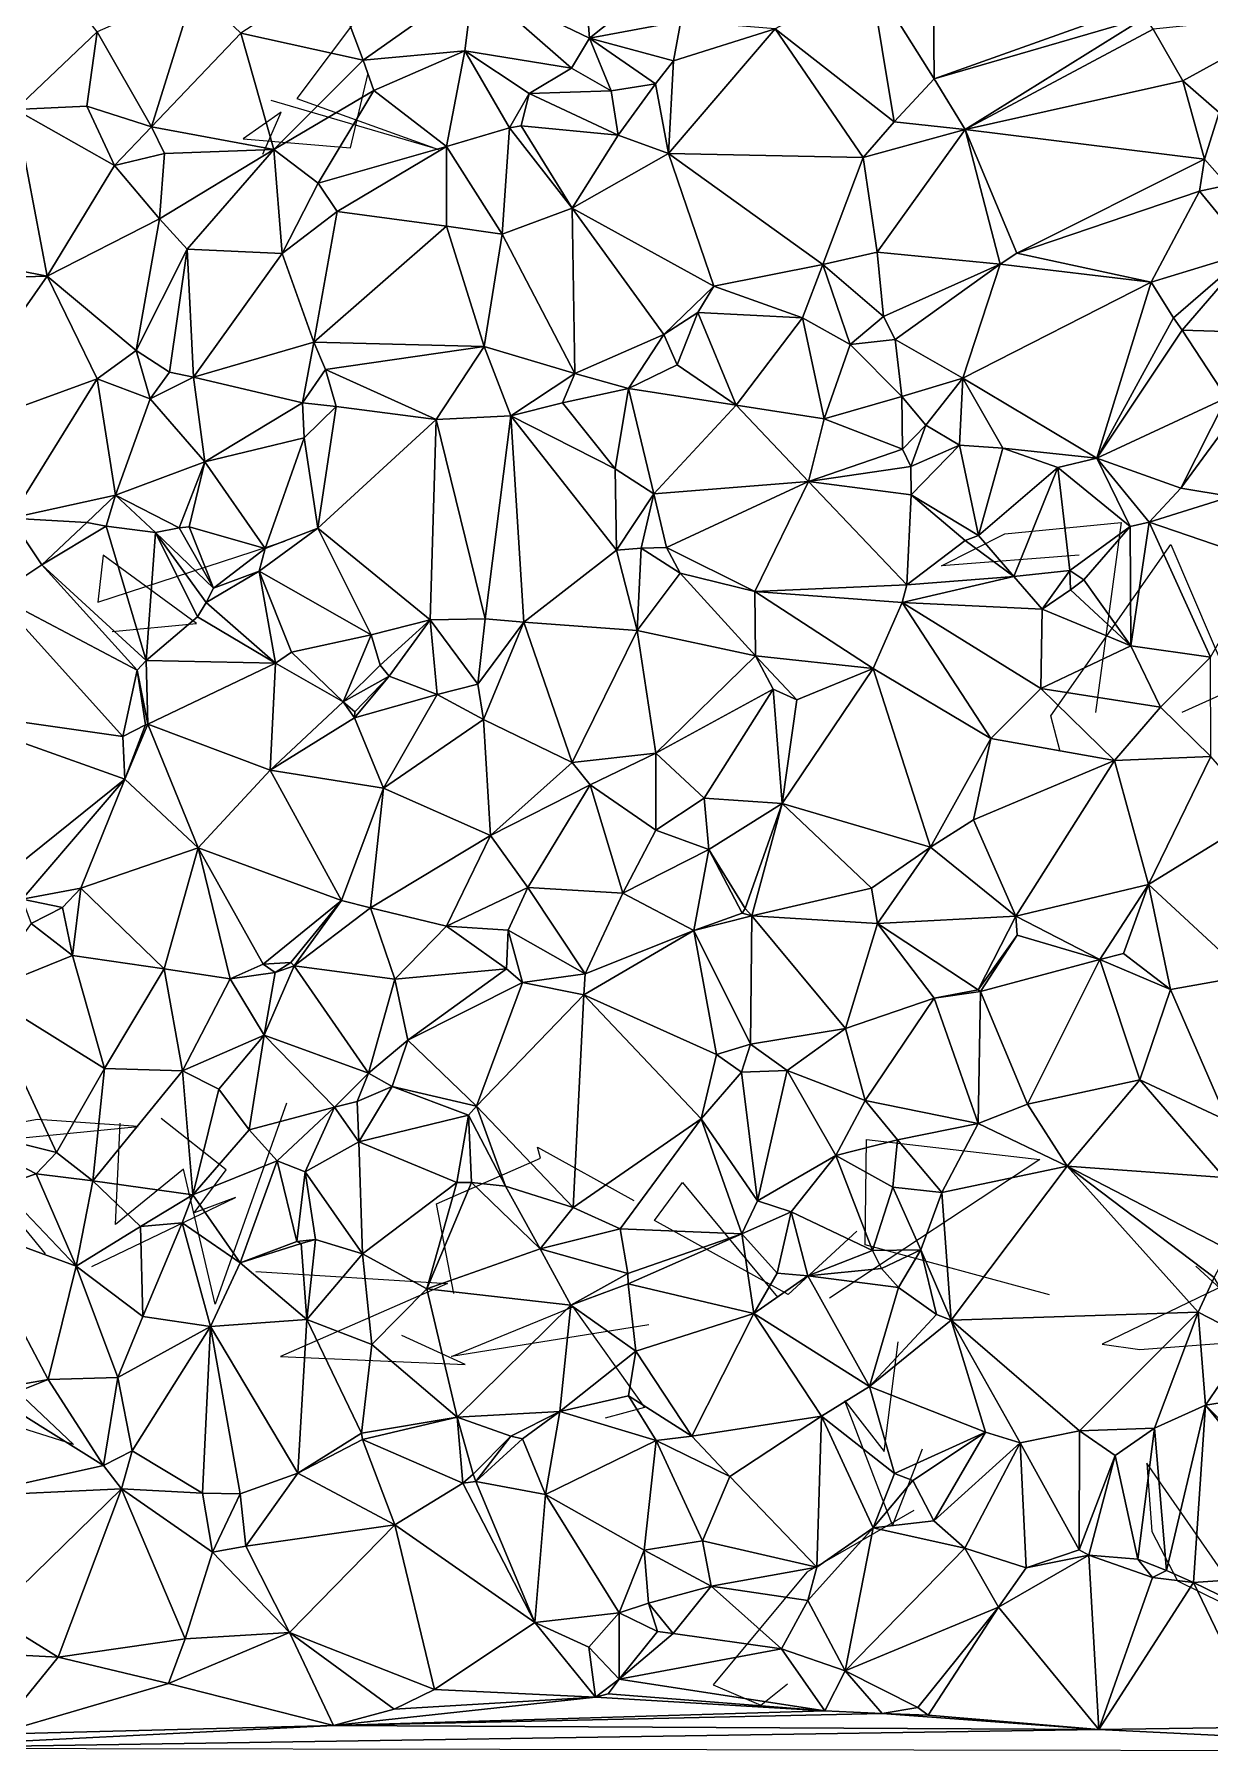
# Model space of a CAD drawing. Header units: metres. Extents: x -15.5 to 15.3, y -15.5 to 15.
# Drawn here: x -8.18 to 2.12, y -14.96 to 0.08 of the extents above; entities that cross this region are included whole.
import ezdxf

# ---------------------------------------------------------------- set-up
doc = ezdxf.new("R2010")
doc.units = ezdxf.units.M
doc.layers.add('CRACKS', color=1, linetype='Continuous')
doc.layers.add('STREET_MESH', color=7, linetype='Continuous')

msp = doc.modelspace()

# ---------------------------------------------------------------- linework, layer by layer
at = {"layer": 'CRACKS'}
for points in [[(-5.735, 0.685, 0.1), (-5.324, 0.258, 0.1), (-5.883, -0.484, 0.1), (-4.642, -0.931, 0.1), (-6.107, -0.504, 0.1)], [(-6.18, -0.972, 0.1), (-6.018, -0.605, 0.1), (-6.351, -0.838, 0.1), (-5.412, -0.916, 0.1), (-5.261, -0.276, 0.1)], [(0.974, -4.487, 0.1), (-0.233, -4.581, 0.1), (0.322, -4.301, 0.1), (1.342, -4.199, 0.1), (1.116, -5.864, 0.1)], [(-7.5, -5.156, 0.1), (-6.762, -5.085, 0.1), (-7.579, -4.486, 0.1), (-7.625, -4.898, 0.1), (-5.987, -4.364, 0.1)], [(0.808, -6.206, 0.1), (0.726, -5.894, 0.1), (1.778, -4.392, 0.1), (2.32, -5.665, 0.1), (1.873, -5.866, 0.1)], [(-5.974, -9.288, 0.1), (-6.598, -11.048, 0.1), (-6.874, -9.866, 0.1), (-7.47, -10.35, 0.1), (-7.429, -9.462, 0.1)], [(-8.498, -9.611, 0.1), (-7.273, -9.492, 0.1), (-8.155, -9.431, 0.1), (-8.939, -9.572, 0.1), (-8.088, -10.607, 0.1)], [(-7.679, -10.718, 0.1), (-6.42, -10.114, 0.1), (-6.782, -10.25, 0.1), (-6.5, -9.872, 0.1), (-7.072, -9.423, 0.1)], [(0.715, -10.968, 0.1), (-0.9, -10.528, 0.1), (-0.891, -9.607, 0.1), (0.63, -9.781, 0.1), (-1.215, -10.998, 0.1)], [(-4.505, -10.957, 0.1), (-4.657, -10.169, 0.1), (-3.748, -9.769, 0.1), (-3.774, -9.675, 0.1), (-2.928, -10.141, 0.1)], [(-0.974, -10.41, 0.1), (-1.576, -10.966, 0.1), (-2.748, -10.317, 0.1), (-2.503, -9.984, 0.1), (-1.67, -10.988, 0.1)], [(2.937, -10.55, 0.1), (1.177, -11.399, 0.1), (1.506, -11.446, 0.1), (2.692, -11.356, 0.1), (1.997, -10.715, 0.1)], [(-6.241, -10.764, 0.1), (-4.562, -10.868, 0.1), (-6.025, -11.507, 0.1), (-4.407, -11.578, 0.1), (-4.961, -11.323, 0.1)], [(-2.796, -11.229, 0.1), (-4.527, -11.508, 0.1), (-3.462, -11.072, 0.1), (-2.834, -11.955, 0.1), (-3.181, -12.048, 0.1)], [(-8.933, -11.247, 0.1), (-7.838, -12.279, 0.1), (-8.636, -12.027, 0.1), (-8.63, -11.86, 0.1), (-9.387, -11.591, 0.1)], [(-0.403, -12.321, 0.1), (-0.663, -12.987, 0.1), (-1.08, -11.897, 0.1), (-0.736, -12.339, 0.1), (-0.613, -11.378, 0.1)], [(2.498, -13.784, 0.1), (1.566, -12.443, 0.1), (1.611, -13.042, 0.1), (1.837, -13.474, 0.1), (2.423, -13.762, 0.1)], [(-0.474, -12.857, 0.1), (-1.414, -13.397, 0.1), (-2.234, -14.386, 0.1), (-1.815, -14.563, 0.1), (-1.583, -14.377, 0.1)]]:
    msp.add_polyline3d(points, dxfattribs=at)
at = {"layer": 'STREET_MESH'}
for points in [[(-4.335, 0.533), (-3.316, 0.043), (-3.414, 1.261)], [(-3.316, 0.043), (-2.563, 0.644), (-3.414, 1.261)], [(-0.309, 1.011), (-0.857, 0.582), (-0.296, -0.313)], [(-0.309, 1.011), (-0.296, -0.313), (1.551, 0.343)], [(-8.2, 0.829), (-8.347, -0.582), (-7.631, 0.099)], [(-2.516, 0.191), (-2.563, 0.644), (-3.316, 0.043)], [(-7.156, -0.733), (-6.778, 0.477), (-7.631, 0.099)], [(-6.778, 0.477), (-7.156, -0.733), (-6.373, 0.087)], [(-5.583, 0.6), (-6.373, 0.087), (-5.302, -0.15)], [(-4.335, 0.533), (-5.583, 0.6), (-5.302, -0.15)], [(-4.409, -0.067), (-4.335, 0.533), (-5.302, -0.15)], [(-4.335, 0.533), (-4.409, -0.067), (-3.476, -0.219)], [(-3.316, 0.043), (-4.335, 0.533), (-3.476, -0.219)], [(-0.647, -0.69), (-0.857, 0.582), (-1.69, 0.124)], [(-0.857, 0.582), (-0.647, -0.69), (-0.296, -0.313)], [(1.551, 0.343), (-0.296, -0.313), (1.552, 0.225)], [(-2.516, 0.191), (-3.316, 0.043), (-2.582, -0.156)], [(-2.516, 0.191), (-2.582, -0.156), (-1.69, 0.124)], [(-0.296, -0.313), (-0.025, -0.757), (1.552, 0.225)], [(-0.025, -0.757), (1.622, 0.123), (1.552, 0.225)], [(1.622, 0.123), (1.882, -0.329), (2.953, 0.258)], [(1.882, -0.329), (2.202, -0.609), (2.953, 0.258)], [(-8.347, -0.582), (-7.723, -0.552), (-7.631, 0.099)], [(-7.723, -0.552), (-7.156, -0.733), (-7.631, 0.099)], [(-6.373, 0.087), (-7.156, -0.733), (-6.083, -0.932)], [(-5.302, -0.15), (-6.373, 0.087), (-6.083, -0.932)], [(-3.128, -0.418), (-3.316, 0.043), (-3.476, -0.219)], [(-3.316, 0.043), (-2.738, -0.356), (-2.582, -0.156)], [(-2.738, -0.356), (-3.316, 0.043), (-3.128, -0.418)], [(-1.69, 0.124), (-2.626, -0.966), (-0.918, -1.002)], [(-2.582, -0.156), (-2.626, -0.966), (-1.69, 0.124)], [(-0.647, -0.69), (-1.69, 0.124), (-0.918, -1.002)], [(1.622, 0.123), (-0.025, -0.757), (1.882, -0.329)], [(-5.207, -0.416), (-5.302, -0.15), (-6.083, -0.932)], [(-5.207, -0.416), (-4.409, -0.067), (-5.302, -0.15)], [(-4.57, -0.905), (-4.409, -0.067), (-5.207, -0.416)], [(-4.409, -0.067), (-4.57, -0.905), (-4.019, -0.741)], [(-4.409, -0.067), (-3.847, -0.44), (-3.476, -0.219)], [(-3.847, -0.44), (-4.409, -0.067), (-4.019, -0.741)], [(-3.847, -0.44), (-3.128, -0.418), (-3.476, -0.219)], [(-2.582, -0.156), (-2.738, -0.356), (-2.626, -0.966)], [(-5.695, -1.226), (-5.207, -0.416), (-6.083, -0.932)], [(-5.695, -1.226), (-4.57, -0.905), (-5.207, -0.416)], [(-3.916, -0.725), (-3.847, -0.44), (-4.019, -0.741)], [(-3.916, -0.725), (-3.067, -0.807), (-3.847, -0.44)], [(-3.067, -0.807), (-3.128, -0.418), (-3.847, -0.44)], [(-3.067, -0.807), (-2.738, -0.356), (-3.128, -0.418)], [(-2.738, -0.356), (-3.067, -0.807), (-2.626, -0.966)], [(-0.647, -0.69), (-0.025, -0.757), (-0.296, -0.313)], [(-0.025, -0.757), (2.071, -1.017), (1.882, -0.329)], [(1.882, -0.329), (2.071, -1.017), (2.202, -0.609)], [(-8.07, -2.041), (-8.347, -0.582), (-9.048, -1.85)], [(-7.723, -0.552), (-8.347, -0.582), (-7.481, -1.071)], [(-7.481, -1.071), (-8.347, -0.582), (-8.07, -2.041)], [(-7.156, -0.733), (-7.723, -0.552), (-7.481, -1.071)], [(-7.156, -0.733), (-7.481, -1.071), (-7.041, -0.967)], [(-7.156, -0.733), (-7.041, -0.967), (-6.083, -0.932)], [(-4.57, -0.905), (-4.083, -1.673), (-4.019, -0.741)], [(-4.083, -1.673), (-3.47, -1.446), (-4.019, -0.741)], [(-3.47, -1.446), (-3.916, -0.725), (-4.019, -0.741)], [(-3.47, -1.446), (-3.067, -0.807), (-3.916, -0.725)], [(-0.025, -0.757), (-0.647, -0.69), (-0.918, -1.002)], [(2.071, -1.017), (2.274, -1.246), (2.202, -0.609)], [(-3.067, -0.807), (-3.47, -1.446), (-2.626, -0.966)], [(-0.795, -1.832), (-0.025, -0.757), (-0.918, -1.002)], [(0.281, -1.938), (-0.025, -0.757), (-0.795, -1.832)], [(2.071, -1.017), (-0.025, -0.757), (0.427, -1.84)], [(-0.025, -0.757), (0.281, -1.938), (0.427, -1.84)], [(-7.041, -0.967), (-7.481, -1.071), (-7.085, -1.539)], [(-7.085, -1.539), (-6.843, -1.805), (-6.083, -0.932)], [(-7.041, -0.967), (-7.085, -1.539), (-6.083, -0.932)], [(-6.843, -1.805), (-6.012, -1.843), (-6.083, -0.932)], [(-6.012, -1.843), (-5.695, -1.226), (-6.083, -0.932)], [(-4.57, -0.905), (-5.695, -1.226), (-5.529, -1.475)], [(-4.57, -0.905), (-5.529, -1.475), (-4.569, -1.604)], [(-4.57, -0.905), (-4.569, -1.604), (-4.083, -1.673)], [(-3.47, -1.446), (-2.228, -2.13), (-2.626, -0.966)], [(-2.626, -0.966), (-1.273, -1.939), (-0.918, -1.002)], [(-2.228, -2.13), (-1.273, -1.939), (-2.626, -0.966)], [(-1.273, -1.939), (-0.795, -1.832), (-0.918, -1.002)], [(2.071, -1.017), (0.427, -1.84), (2.029, -1.297)], [(2.274, -1.246), (2.071, -1.017), (2.029, -1.297)], [(-7.481, -1.071), (-8.07, -2.041), (-7.085, -1.539)], [(-5.695, -1.226), (-6.012, -1.843), (-5.529, -1.475)], [(0.427, -1.84), (1.606, -2.095), (2.029, -1.297)], [(1.606, -2.095), (2.467, -1.831), (2.029, -1.297)], [(2.467, -1.831), (2.274, -1.246), (2.029, -1.297)], [(-6.012, -1.843), (-5.733, -2.621), (-5.529, -1.475)], [(-5.529, -1.475), (-5.733, -2.621), (-4.569, -1.604)], [(-3.447, -2.894), (-3.47, -1.446), (-4.083, -1.673)], [(-3.47, -1.446), (-2.667, -2.552), (-2.228, -2.13)], [(-3.447, -2.894), (-2.667, -2.552), (-3.47, -1.446)], [(-8.07, -2.041), (-7.29, -2.694), (-7.085, -1.539)], [(-7.085, -1.539), (-7.29, -2.694), (-6.843, -1.805)], [(-5.733, -2.621), (-4.241, -2.657), (-4.569, -1.604)], [(-4.569, -1.604), (-4.241, -2.657), (-4.083, -1.673)], [(-4.241, -2.657), (-3.447, -2.894), (-4.083, -1.673)], [(-9.097, -2.07), (-8.07, -2.041), (-9.048, -1.85)], [(-6.843, -1.805), (-7.29, -2.694), (-6.997, -2.884)], [(-6.788, -2.927), (-6.843, -1.805), (-6.997, -2.884)], [(-6.012, -1.843), (-6.843, -1.805), (-6.788, -2.927)], [(-5.733, -2.621), (-6.012, -1.843), (-6.788, -2.927)], [(-1.273, -1.939), (-2.228, -2.13), (-1.45, -2.407)], [(-1.033, -2.64), (-1.273, -1.939), (-1.45, -2.407)], [(-1.273, -1.939), (-0.74, -2.396), (-0.795, -1.832)], [(-1.033, -2.64), (-0.74, -2.396), (-1.273, -1.939)], [(-0.74, -2.396), (0.281, -1.938), (-0.795, -1.832)], [(0.281, -1.938), (-0.74, -2.396), (-0.639, -2.598)], [(-0.046, -2.936), (0.281, -1.938), (-0.639, -2.598)], [(-0.046, -2.936), (1.606, -2.095), (0.281, -1.938)], [(0.281, -1.938), (1.606, -2.095), (0.427, -1.84)], [(1.8, -2.408), (2.467, -1.831), (1.606, -2.095)], [(1.8, -2.408), (1.878, -2.515), (2.467, -1.831)], [(2.467, -1.831), (1.878, -2.515), (2.731, -2.54)], [(-8.07, -2.041), (-9.097, -2.07), (-9.067, -3.463)], [(-7.632, -2.941), (-8.07, -2.041), (-9.067, -3.463)], [(-7.29, -2.694), (-8.07, -2.041), (-7.632, -2.941)], [(-0.046, -2.936), (1.13, -3.637), (1.606, -2.095)], [(1.13, -3.637), (1.8, -2.408), (1.606, -2.095)], [(-2.667, -2.552), (-2.368, -2.361), (-2.228, -2.13)], [(-2.228, -2.13), (-2.368, -2.361), (-1.45, -2.407)], [(-2.368, -2.361), (-2.667, -2.552), (-2.549, -2.818)], [(-2.368, -2.361), (-2.549, -2.818), (-2.032, -3.172)], [(-2.368, -2.361), (-2.032, -3.172), (-1.45, -2.407)], [(-0.74, -2.396), (-1.033, -2.64), (-0.639, -2.598)], [(-3.447, -2.894), (-2.976, -3.025), (-2.667, -2.552)], [(-2.667, -2.552), (-2.976, -3.025), (-2.549, -2.818)], [(-2.032, -3.172), (-1.262, -3.293), (-1.45, -2.407)], [(-1.262, -3.293), (-1.033, -2.64), (-1.45, -2.407)], [(1.878, -2.515), (1.8, -2.408), (1.13, -3.637)], [(2.264, -3.108), (1.878, -2.515), (1.13, -3.637)], [(1.878, -2.515), (2.264, -3.108), (2.731, -2.54)], [(-7.167, -3.118), (-7.29, -2.694), (-7.632, -2.941)], [(-7.29, -2.694), (-7.167, -3.118), (-6.997, -2.884)], [(-5.733, -2.621), (-6.788, -2.927), (-5.833, -3.152)], [(-5.631, -2.861), (-5.733, -2.621), (-5.833, -3.152)], [(-5.631, -2.861), (-4.241, -2.657), (-5.733, -2.621)], [(-4.241, -2.657), (-5.631, -2.861), (-4.66, -3.299)], [(-4.241, -2.657), (-4.66, -3.299), (-4.008, -3.266)], [(-3.447, -2.894), (-4.241, -2.657), (-4.008, -3.266)], [(-0.58, -3.096), (-1.033, -2.64), (-1.262, -3.293)], [(-1.033, -2.64), (-0.58, -3.096), (-0.639, -2.598)], [(-0.58, -3.096), (-0.046, -2.936), (-0.639, -2.598)], [(-2.549, -2.818), (-2.976, -3.025), (-2.032, -3.172)], [(-8.388, -4.161), (-7.632, -2.941), (-9.067, -3.463)], [(-8.388, -4.161), (-7.471, -3.962), (-7.632, -2.941)], [(-7.471, -3.962), (-7.167, -3.118), (-7.632, -2.941)], [(-7.167, -3.118), (-6.788, -2.927), (-6.997, -2.884)], [(-6.788, -2.927), (-7.167, -3.118), (-6.688, -3.67)], [(-5.833, -3.152), (-6.788, -2.927), (-6.688, -3.67)], [(-5.536, -3.183), (-5.631, -2.861), (-5.833, -3.152)], [(-5.631, -2.861), (-5.536, -3.183), (-4.66, -3.299)], [(-3.447, -2.894), (-4.008, -3.266), (-3.553, -3.153)], [(-2.976, -3.025), (-3.447, -2.894), (-3.553, -3.153)], [(-0.046, -2.936), (-0.58, -3.096), (-0.37, -3.346)], [(-0.075, -3.522), (-0.046, -2.936), (-0.37, -3.346)], [(-0.075, -3.522), (0.304, -3.548), (-0.046, -2.936)], [(0.304, -3.548), (1.13, -3.637), (-0.046, -2.936)], [(-7.167, -3.118), (-7.471, -3.962), (-6.688, -3.67)], [(-5.833, -3.152), (-6.688, -3.67), (-5.819, -3.457)], [(-5.536, -3.183), (-5.833, -3.152), (-5.819, -3.457)], [(-4.008, -3.266), (-3.092, -3.73), (-3.553, -3.153)], [(-3.092, -3.73), (-2.976, -3.025), (-3.553, -3.153)], [(-2.976, -3.025), (-3.092, -3.73), (-2.752, -3.949)], [(-2.976, -3.025), (-2.752, -3.949), (-2.032, -3.172)], [(-0.58, -3.096), (-1.262, -3.293), (-0.573, -3.559)], [(-0.58, -3.096), (-0.573, -3.559), (-0.37, -3.346)], [(2.264, -3.108), (1.13, -3.637), (1.866, -3.898)], [(2.357, -3.231), (2.264, -3.108), (1.866, -3.898)], [(-5.698, -4.25), (-5.536, -3.183), (-5.819, -3.457)], [(-4.66, -3.299), (-5.536, -3.183), (-5.698, -4.25)], [(-4.66, -3.299), (-5.698, -4.25), (-4.715, -5.053)], [(-4.232, -5.045), (-4.66, -3.299), (-4.715, -5.053)], [(-4.66, -3.299), (-4.232, -5.045), (-4.008, -3.266)], [(-4.232, -5.045), (-3.892, -5.074), (-4.008, -3.266)], [(-4.008, -3.266), (-3.892, -5.074), (-3.08, -4.444)], [(-3.092, -3.73), (-4.008, -3.266), (-3.08, -4.444)], [(-2.752, -3.949), (-1.399, -3.842), (-2.032, -3.172)], [(-1.399, -3.842), (-1.262, -3.293), (-2.032, -3.172)], [(-1.262, -3.293), (-1.399, -3.842), (-0.573, -3.559)], [(2.357, -3.231), (1.866, -3.898), (2.305, -3.972)], [(-6.688, -3.67), (-6.159, -4.427), (-5.819, -3.457)], [(-6.159, -4.427), (-5.698, -4.25), (-5.819, -3.457)], [(-0.573, -3.559), (-0.502, -3.709), (-0.37, -3.346)], [(-0.502, -3.709), (-0.075, -3.522), (-0.37, -3.346)], [(-1.399, -3.842), (-0.502, -3.709), (-0.573, -3.559)], [(-0.075, -3.522), (-0.502, -3.709), (-0.497, -3.957)], [(0.092, -4.314), (-0.075, -3.522), (-0.497, -3.957)], [(0.304, -3.548), (-0.075, -3.522), (0.092, -4.314)], [(0.787, -3.718), (0.304, -3.548), (0.092, -4.314)], [(0.304, -3.548), (0.787, -3.718), (1.13, -3.637)], [(-6.688, -3.67), (-7.471, -3.962), (-6.914, -4.248)], [(-6.825, -4.237), (-6.688, -3.67), (-6.914, -4.248)], [(-6.825, -4.237), (-6.159, -4.427), (-6.688, -3.67)], [(-2.752, -3.949), (-3.092, -3.73), (-3.08, -4.444)], [(-0.497, -3.957), (-0.502, -3.709), (-1.399, -3.842)], [(0.787, -3.718), (0.092, -4.314), (0.401, -4.673)], [(0.891, -4.621), (0.787, -3.718), (0.401, -4.673)], [(1.13, -3.637), (0.787, -3.718), (1.42, -4.234)], [(0.787, -3.718), (0.891, -4.621), (1.42, -4.234)], [(1.587, -4.197), (1.13, -3.637), (1.42, -4.234)], [(1.866, -3.898), (1.13, -3.637), (1.587, -4.197)], [(-2.752, -3.949), (-2.643, -4.418), (-1.399, -3.842)], [(-1.399, -3.842), (-2.643, -4.418), (-1.868, -4.804)], [(-0.535, -4.746), (-1.399, -3.842), (-1.868, -4.804)], [(-0.497, -3.957), (-1.399, -3.842), (-0.535, -4.746)], [(1.866, -3.898), (1.587, -4.197), (2.305, -3.972)], [(-8.388, -4.161), (-7.722, -4.201), (-7.471, -3.962)], [(-7.722, -4.201), (-7.554, -4.233), (-7.471, -3.962)], [(-7.554, -4.233), (-7.12, -4.288), (-7.471, -3.962)], [(-7.471, -3.962), (-7.12, -4.288), (-6.914, -4.248)], [(-2.863, -4.424), (-2.752, -3.949), (-3.08, -4.444)], [(-2.643, -4.418), (-2.752, -3.949), (-2.863, -4.424)], [(-0.026, -4.359), (-0.497, -3.957), (-0.535, -4.746)], [(-0.026, -4.359), (0.092, -4.314), (-0.497, -3.957)], [(2.305, -3.972), (1.587, -4.197), (2.604, -4.546)], [(-8.388, -4.161), (-8.524, -4.84), (-8.117, -4.571)], [(-7.722, -4.201), (-8.388, -4.161), (-8.117, -4.571)], [(-7.554, -4.233), (-7.722, -4.201), (-8.117, -4.571)], [(1.587, -4.197), (1.42, -4.234), (1.427, -5.281)], [(2.124, -5.379), (1.587, -4.197), (1.427, -5.281)], [(1.587, -4.197), (2.124, -5.379), (2.604, -4.546)], [(-7.202, -5.41), (-7.554, -4.233), (-8.117, -4.571)], [(-7.12, -4.288), (-7.554, -4.233), (-7.202, -5.41)], [(-6.752, -5.027), (-7.12, -4.288), (-7.202, -5.41)], [(-7.12, -4.288), (-6.613, -4.776), (-6.914, -4.248)], [(-6.752, -5.027), (-6.678, -4.902), (-7.12, -4.288)], [(-6.678, -4.902), (-6.613, -4.776), (-7.12, -4.288)], [(-6.613, -4.776), (-6.825, -4.237), (-6.914, -4.248)], [(-6.825, -4.237), (-6.613, -4.776), (-6.159, -4.427)], [(-6.159, -4.427), (-6.211, -4.626), (-5.698, -4.25)], [(-6.211, -4.626), (-5.23, -5.186), (-5.698, -4.25)], [(-5.698, -4.25), (-5.23, -5.186), (-4.715, -5.053)], [(0.401, -4.673), (-0.026, -4.359), (-0.535, -4.746)], [(0.092, -4.314), (-0.026, -4.359), (0.401, -4.673)], [(0.891, -4.621), (1.016, -4.703), (1.42, -4.234)], [(1.42, -4.234), (1.016, -4.703), (1.427, -5.281)], [(-6.613, -4.776), (-6.211, -4.626), (-6.159, -4.427)], [(-3.892, -5.074), (-2.9, -5.146), (-3.08, -4.444)], [(-2.9, -5.146), (-2.863, -4.424), (-3.08, -4.444)], [(-2.524, -4.645), (-2.863, -4.424), (-2.9, -5.146)], [(-2.643, -4.418), (-2.863, -4.424), (-2.524, -4.645)], [(-2.643, -4.418), (-2.524, -4.645), (-1.868, -4.804)], [(-8.524, -4.84), (-7.281, -5.493), (-8.117, -4.571)], [(-7.281, -5.493), (-7.202, -5.41), (-8.117, -4.571)], [(-6.211, -4.626), (-6.678, -4.902), (-6.068, -5.432)], [(-6.613, -4.776), (-6.678, -4.902), (-6.211, -4.626)], [(-5.93, -5.337), (-6.211, -4.626), (-6.068, -5.432)], [(-5.93, -5.337), (-5.23, -5.186), (-6.211, -4.626)], [(-1.862, -5.37), (-2.524, -4.645), (-2.9, -5.146)], [(-2.524, -4.645), (-1.862, -5.37), (-1.868, -4.804)], [(0.65, -4.959), (0.891, -4.621), (0.401, -4.673)], [(0.891, -4.621), (0.65, -4.959), (0.897, -4.789)], [(1.016, -4.703), (0.891, -4.621), (0.897, -4.789)], [(-0.576, -4.901), (-0.535, -4.746), (-1.868, -4.804)], [(-0.831, -5.481), (-0.576, -4.901), (-1.868, -4.804)], [(-1.862, -5.37), (-0.831, -5.481), (-1.868, -4.804)], [(-0.576, -4.901), (0.401, -4.673), (-0.535, -4.746)], [(0.65, -4.959), (0.401, -4.673), (-0.576, -4.901)], [(0.65, -4.959), (1.427, -5.281), (0.897, -4.789)], [(1.427, -5.281), (1.016, -4.703), (0.897, -4.789)], [(-7.407, -6.074), (-8.524, -4.84), (-9.128, -5.83)], [(-8.524, -4.84), (-7.407, -6.074), (-7.281, -5.493)], [(-6.678, -4.902), (-6.752, -5.027), (-6.068, -5.432)], [(0.201, -6.093), (-0.576, -4.901), (-0.831, -5.481)], [(-0.576, -4.901), (0.201, -6.093), (0.637, -5.654)], [(0.65, -4.959), (-0.576, -4.901), (0.637, -5.654)], [(1.427, -5.281), (0.65, -4.959), (0.637, -5.654)], [(-6.068, -5.432), (-6.752, -5.027), (-7.202, -5.41)], [(-5.23, -5.186), (-5.153, -5.449), (-4.715, -5.053)], [(-5.153, -5.449), (-5.073, -5.548), (-4.715, -5.053)], [(-5.073, -5.548), (-4.651, -5.706), (-4.715, -5.053)], [(-4.295, -5.618), (-4.232, -5.045), (-4.715, -5.053)], [(-4.651, -5.706), (-4.295, -5.618), (-4.715, -5.053)], [(-3.892, -5.074), (-4.232, -5.045), (-4.295, -5.618)], [(-4.245, -5.926), (-3.892, -5.074), (-4.295, -5.618)], [(-3.892, -5.074), (-4.245, -5.926), (-3.469, -6.304)], [(-2.9, -5.146), (-3.892, -5.074), (-3.469, -6.304)], [(-5.93, -5.337), (-5.476, -5.771), (-5.23, -5.186)], [(-5.476, -5.771), (-5.153, -5.449), (-5.23, -5.186)], [(-2.735, -6.221), (-2.9, -5.146), (-3.469, -6.304)], [(-2.735, -6.221), (-1.862, -5.37), (-2.9, -5.146)], [(-7.188, -5.966), (-7.202, -5.41), (-7.281, -5.493)], [(-7.188, -5.966), (-6.068, -5.432), (-7.202, -5.41)], [(-5.476, -5.771), (-5.93, -5.337), (-6.068, -5.432)], [(-2.735, -6.221), (-1.709, -5.66), (-1.862, -5.37)], [(-1.862, -5.37), (-1.499, -5.755), (-0.831, -5.481)], [(-1.709, -5.66), (-1.499, -5.755), (-1.862, -5.37)], [(1.686, -5.818), (1.427, -5.281), (0.637, -5.654)], [(1.686, -5.818), (2.124, -5.379), (1.427, -5.281)], [(2.124, -5.379), (1.686, -5.818), (2.129, -6.251)], [(-7.407, -6.074), (-7.209, -5.972), (-7.281, -5.493)], [(-7.209, -5.972), (-7.188, -5.966), (-7.281, -5.493)], [(-6.068, -5.432), (-7.188, -5.966), (-6.116, -6.369)], [(-5.476, -5.771), (-6.068, -5.432), (-6.116, -6.369)], [(-5.073, -5.548), (-5.153, -5.449), (-5.476, -5.771)], [(-5.375, -5.86), (-5.073, -5.548), (-5.476, -5.771)], [(-4.651, -5.706), (-5.073, -5.548), (-5.378, -5.913)], [(-5.073, -5.548), (-5.375, -5.86), (-5.378, -5.913)], [(-0.328, -7.045), (-0.831, -5.481), (-1.628, -6.662)], [(-0.831, -5.481), (-1.499, -5.755), (-1.628, -6.662)], [(-0.328, -7.045), (0.201, -6.093), (-0.831, -5.481)], [(-4.651, -5.706), (-5.378, -5.913), (-5.123, -6.527)], [(-4.245, -5.926), (-4.651, -5.706), (-5.123, -6.527)], [(-4.651, -5.706), (-4.245, -5.926), (-4.295, -5.618)], [(-1.709, -5.66), (-2.735, -6.221), (-2.312, -6.615)], [(-1.709, -5.66), (-2.312, -6.615), (-1.628, -6.662)], [(-1.499, -5.755), (-1.709, -5.66), (-1.628, -6.662)], [(0.201, -6.093), (1.283, -6.286), (0.637, -5.654)], [(1.283, -6.286), (1.686, -5.818), (0.637, -5.654)], [(-9.128, -5.83), (-8.589, -7.412), (-7.39, -6.449)], [(-7.407, -6.074), (-9.128, -5.83), (-7.39, -6.449)], [(-5.378, -5.913), (-5.476, -5.771), (-6.116, -6.369)], [(-5.375, -5.86), (-5.476, -5.771), (-5.378, -5.913)], [(1.686, -5.818), (1.283, -6.286), (2.129, -6.251)], [(-7.209, -5.972), (-7.407, -6.074), (-7.39, -6.449)], [(-6.747, -7.052), (-7.188, -5.966), (-7.39, -6.449)], [(-7.188, -5.966), (-7.209, -5.972), (-7.39, -6.449)], [(-6.116, -6.369), (-7.188, -5.966), (-6.747, -7.052)], [(-5.123, -6.527), (-5.378, -5.913), (-6.116, -6.369)], [(-4.245, -5.926), (-5.123, -6.527), (-4.184, -6.944)], [(-4.245, -5.926), (-4.184, -6.944), (-3.469, -6.304)], [(0.201, -6.093), (-0.328, -7.045), (0.047, -6.805)], [(1.283, -6.286), (0.201, -6.093), (0.047, -6.805)], [(-4.184, -6.944), (-3.31, -6.498), (-3.469, -6.304)], [(-3.31, -6.498), (-2.735, -6.221), (-3.469, -6.304)], [(-2.735, -6.895), (-2.735, -6.221), (-3.31, -6.498)], [(-2.735, -6.221), (-2.735, -6.895), (-2.312, -6.615)], [(0.42, -7.65), (1.283, -6.286), (0.047, -6.805)], [(1.283, -6.286), (0.42, -7.65), (1.583, -7.372)], [(2.129, -6.251), (1.283, -6.286), (1.583, -7.372)], [(2.573, -6.763), (2.129, -6.251), (1.583, -7.372)], [(-8.589, -7.412), (-8.29, -7.5), (-7.39, -6.449)], [(-8.29, -7.5), (-7.776, -7.403), (-7.39, -6.449)], [(-7.776, -7.403), (-6.747, -7.052), (-7.39, -6.449)], [(-6.116, -6.369), (-6.747, -7.052), (-5.492, -7.512)], [(-5.123, -6.527), (-6.116, -6.369), (-5.492, -7.512)], [(-5.236, -7.577), (-5.123, -6.527), (-5.492, -7.512)], [(-5.123, -6.527), (-5.236, -7.577), (-4.184, -6.944)], [(-4.184, -6.944), (-3.859, -7.398), (-3.31, -6.498)], [(-3.859, -7.398), (-3.025, -7.448), (-3.31, -6.498)], [(-3.025, -7.448), (-2.735, -6.895), (-3.31, -6.498)], [(-2.735, -6.895), (-2.27, -7.065), (-2.312, -6.615)], [(-2.312, -6.615), (-2.27, -7.065), (-1.628, -6.662)], [(-2.27, -7.065), (-1.953, -7.581), (-1.628, -6.662)], [(-1.953, -7.581), (-1.895, -7.646), (-1.628, -6.662)], [(-1.895, -7.646), (-0.845, -7.403), (-1.628, -6.662)], [(-0.845, -7.403), (-0.328, -7.045), (-1.628, -6.662)], [(2.446, -8.172), (2.573, -6.763), (1.583, -7.372)], [(-2.735, -6.895), (-3.025, -7.448), (-2.27, -7.065)], [(-0.328, -7.045), (0.42, -7.65), (0.047, -6.805)], [(-7.776, -7.403), (-7.046, -8.112), (-6.747, -7.052)], [(-7.046, -8.112), (-6.466, -8.2), (-6.747, -7.052)], [(-6.747, -7.052), (-6.177, -8.069), (-5.492, -7.512)], [(-6.466, -8.2), (-6.177, -8.069), (-6.747, -7.052)], [(-5.236, -7.577), (-4.571, -7.737), (-4.184, -6.944)], [(-4.184, -6.944), (-4.571, -7.737), (-3.859, -7.398)], [(-2.27, -7.065), (-3.025, -7.448), (-2.403, -7.775)], [(-1.979, -7.624), (-2.27, -7.065), (-2.403, -7.775)], [(-1.979, -7.624), (-1.953, -7.581), (-2.27, -7.065)], [(-0.328, -7.045), (-0.845, -7.403), (-0.792, -7.714)], [(0.42, -7.65), (-0.328, -7.045), (-0.792, -7.714)], [(-7.936, -7.573), (-7.776, -7.403), (-8.29, -7.5)], [(-7.936, -7.573), (-8.29, -7.5), (-8.209, -7.714)], [(-7.776, -7.403), (-7.936, -7.573), (-7.847, -7.993)], [(-7.046, -8.112), (-7.776, -7.403), (-7.847, -7.993)], [(-6.177, -8.069), (-5.936, -8.056), (-5.492, -7.512)], [(-5.936, -8.056), (-5.905, -8.085), (-5.492, -7.512)], [(-5.905, -8.085), (-5.236, -7.577), (-5.492, -7.512)], [(-4.571, -7.737), (-4.029, -7.773), (-3.859, -7.398)], [(-4.029, -7.773), (-3.354, -8.155), (-3.859, -7.398)], [(-3.859, -7.398), (-3.354, -8.155), (-3.025, -7.448)], [(-3.025, -7.448), (-3.354, -8.155), (-2.403, -7.775)], [(-0.845, -7.403), (-1.895, -7.646), (-0.792, -7.714)], [(0.42, -7.65), (1.156, -8.03), (1.583, -7.372)], [(1.156, -8.03), (1.364, -7.977), (1.583, -7.372)], [(1.364, -7.977), (1.775, -8.291), (1.583, -7.372)], [(1.775, -8.291), (2.446, -8.172), (1.583, -7.372)], [(-7.936, -7.573), (-8.209, -7.714), (-7.847, -7.993)], [(-5.236, -7.577), (-5.905, -8.085), (-5.022, -8.201)], [(-4.571, -7.737), (-5.236, -7.577), (-5.022, -8.201)], [(-1.895, -7.646), (-1.979, -7.624), (-2.403, -7.775)], [(-1.905, -8.77), (-1.895, -7.646), (-2.403, -7.775)], [(-1.953, -7.581), (-1.979, -7.624), (-1.895, -7.646)], [(-1.905, -8.77), (-1.074, -8.635), (-1.895, -7.646)], [(-1.895, -7.646), (-1.074, -8.635), (-0.792, -7.714)], [(0.09, -8.296), (0.42, -7.65), (-0.792, -7.714)], [(0.42, -7.65), (0.09, -8.296), (0.43, -7.815)], [(1.156, -8.03), (0.42, -7.65), (0.43, -7.815)], [(-7.847, -7.993), (-8.209, -7.714), (-8.642, -8.317)], [(-4.571, -7.737), (-5.022, -8.201), (-4.044, -8.112)], [(-4.029, -7.773), (-4.571, -7.737), (-4.044, -8.112)], [(-3.905, -8.232), (-4.029, -7.773), (-4.044, -8.112)], [(-3.354, -8.155), (-4.029, -7.773), (-3.905, -8.232)], [(-3.367, -8.339), (-2.205, -8.862), (-2.403, -7.775)], [(-3.354, -8.155), (-3.367, -8.339), (-2.403, -7.775)], [(-2.205, -8.862), (-1.905, -8.77), (-2.403, -7.775)], [(-1.074, -8.635), (-0.296, -8.369), (-0.792, -7.714)], [(-0.296, -8.369), (0.09, -8.296), (-0.792, -7.714)], [(0.09, -8.296), (0.11, -8.31), (0.43, -7.815)], [(0.11, -8.31), (1.156, -8.03), (0.43, -7.815)], [(-7.847, -7.993), (-8.642, -8.317), (-7.567, -8.983)], [(-7.046, -8.112), (-7.847, -7.993), (-7.567, -8.983)], [(-6.885, -9.006), (-7.046, -8.112), (-7.567, -8.983)], [(-7.046, -8.112), (-6.885, -9.006), (-6.466, -8.2)], [(-6.071, -8.144), (-6.177, -8.069), (-6.466, -8.2)], [(-6.071, -8.144), (-5.936, -8.056), (-6.177, -8.069)], [(-5.905, -8.085), (-6.169, -8.691), (-5.253, -9.024)], [(-6.071, -8.144), (-6.169, -8.691), (-5.905, -8.085)], [(-5.936, -8.056), (-6.071, -8.144), (-5.905, -8.085)], [(-5.022, -8.201), (-5.905, -8.085), (-5.253, -9.024)], [(-5.022, -8.201), (-4.91, -8.736), (-4.044, -8.112)], [(-4.91, -8.736), (-3.905, -8.232), (-4.044, -8.112)], [(0.11, -8.31), (0.52, -9.298), (1.156, -8.03)], [(1.156, -8.03), (0.52, -9.298), (1.505, -9.084)], [(1.156, -8.03), (1.775, -8.291), (1.364, -7.977)], [(1.775, -8.291), (1.156, -8.03), (1.505, -9.084)], [(-6.885, -9.006), (-6.169, -8.691), (-6.466, -8.2)], [(-6.169, -8.691), (-6.071, -8.144), (-6.466, -8.2)], [(-4.91, -8.736), (-5.022, -8.201), (-5.253, -9.024)], [(-4.91, -8.736), (-4.307, -9.313), (-3.905, -8.232)], [(-4.307, -9.313), (-3.367, -8.339), (-3.905, -8.232)], [(-3.367, -8.339), (-3.354, -8.155), (-3.905, -8.232)], [(1.775, -8.291), (2.273, -9.444), (2.446, -8.172)], [(-9.029, -9.461), (-7.989, -9.721), (-8.642, -8.317)], [(-8.642, -8.317), (-7.989, -9.721), (-7.567, -8.983)], [(-3.367, -8.339), (-4.307, -9.313), (-3.461, -10.203)], [(-2.339, -9.425), (-3.367, -8.339), (-3.461, -10.203)], [(-2.205, -8.862), (-3.367, -8.339), (-2.339, -9.425)], [(-0.9, -9.265), (-0.296, -8.369), (-1.074, -8.635)], [(0.089, -9.467), (-0.296, -8.369), (-0.9, -9.265)], [(0.11, -8.31), (0.09, -8.296), (-0.296, -8.369)], [(0.11, -8.31), (-0.296, -8.369), (0.089, -9.467)], [(0.52, -9.298), (0.11, -8.31), (0.089, -9.467)], [(2.273, -9.444), (1.775, -8.291), (1.505, -9.084)], [(-6.885, -9.006), (-6.566, -9.166), (-6.169, -8.691)], [(-6.169, -8.691), (-6.566, -9.166), (-6.301, -9.523)], [(-5.551, -9.324), (-6.169, -8.691), (-6.301, -9.523)], [(-6.169, -8.691), (-5.551, -9.324), (-5.253, -9.024)], [(-1.074, -8.635), (-1.905, -8.77), (-1.584, -9.002)], [(-0.9, -9.265), (-1.074, -8.635), (-1.584, -9.002)], [(-5.048, -9.141), (-4.91, -8.736), (-5.253, -9.024)], [(-4.307, -9.313), (-4.91, -8.736), (-5.048, -9.141)], [(-1.984, -9.017), (-2.205, -8.862), (-2.339, -9.425)], [(-2.205, -8.862), (-1.984, -9.017), (-1.905, -8.77)], [(-1.905, -8.77), (-1.984, -9.017), (-1.584, -9.002)], [(-7.989, -9.721), (-7.67, -9.97), (-7.567, -8.983)], [(-7.67, -9.97), (-6.885, -9.006), (-7.567, -8.983)], [(-6.793, -10.092), (-6.885, -9.006), (-7.67, -9.97)], [(-6.566, -9.166), (-6.885, -9.006), (-6.793, -10.092)], [(-1.984, -9.017), (-2.339, -9.425), (-1.844, -10.143)], [(-1.984, -9.017), (-1.844, -10.143), (-1.584, -9.002)], [(-1.844, -10.143), (-1.159, -9.748), (-1.584, -9.002)], [(-1.159, -9.748), (-0.9, -9.265), (-1.584, -9.002)], [(-6.566, -9.166), (-6.793, -10.092), (-6.301, -9.523)], [(-5.551, -9.324), (-5.352, -9.274), (-5.253, -9.024)], [(-5.352, -9.274), (-5.048, -9.141), (-5.253, -9.024)], [(-5.352, -9.274), (-5.34, -9.626), (-5.048, -9.141)], [(-5.34, -9.626), (-4.379, -9.392), (-5.048, -9.141)], [(-4.379, -9.392), (-4.307, -9.313), (-5.048, -9.141)], [(0.52, -9.298), (0.868, -9.839), (1.505, -9.084)], [(0.868, -9.839), (2.245, -9.939), (1.505, -9.084)], [(2.245, -9.939), (2.273, -9.444), (1.505, -9.084)], [(-5.352, -9.274), (-5.551, -9.324), (-5.34, -9.626)], [(-4.379, -9.392), (-4.053, -10.015), (-4.307, -9.313)], [(-4.307, -9.313), (-4.053, -10.015), (-3.461, -10.203)], [(-0.9, -9.265), (-1.159, -9.748), (-0.618, -9.608)], [(0.089, -9.467), (-0.9, -9.265), (-0.618, -9.608)], [(0.52, -9.298), (0.089, -9.467), (0.868, -9.839)], [(-8.166, -9.907), (-9.029, -9.461), (-8.484, -10.014)], [(-8.166, -9.907), (-7.989, -9.721), (-9.029, -9.461)], [(-6.053, -9.793), (-5.551, -9.324), (-6.301, -9.523)], [(-6.053, -9.793), (-5.81, -9.889), (-5.551, -9.324)], [(-5.551, -9.324), (-5.81, -9.889), (-5.34, -9.626)], [(-4.479, -9.982), (-4.379, -9.392), (-5.34, -9.626)], [(-4.379, -9.392), (-4.479, -9.982), (-4.352, -9.984)], [(-4.053, -10.015), (-4.379, -9.392), (-4.352, -9.984)], [(-2.339, -9.425), (-3.461, -10.203), (-3.048, -10.388)], [(-1.982, -10.433), (-2.339, -9.425), (-3.048, -10.388)], [(-2.339, -9.425), (-1.982, -10.433), (-1.844, -10.143)], [(0.089, -9.467), (-0.618, -9.608), (-0.23, -10.072)], [(0.868, -9.839), (0.089, -9.467), (-0.23, -10.072)], [(-6.793, -10.092), (-6.053, -9.793), (-6.301, -9.523)], [(-1.159, -9.748), (-0.658, -10.023), (-0.618, -9.608)], [(-0.618, -9.608), (-0.658, -10.023), (-0.23, -10.072)], [(-7.989, -9.721), (-8.166, -9.907), (-7.67, -9.97)], [(-5.81, -9.889), (-5.308, -10.607), (-5.34, -9.626)], [(-5.308, -10.607), (-4.479, -9.982), (-5.34, -9.626)], [(-1.55, -10.241), (-1.159, -9.748), (-1.844, -10.143)], [(-0.838, -10.579), (-1.159, -9.748), (-1.55, -10.241)], [(-0.838, -10.579), (-0.658, -10.023), (-1.159, -9.748)], [(-7.816, -10.715), (-8.166, -9.907), (-8.484, -10.014)], [(-8.166, -9.907), (-7.816, -10.715), (-7.67, -9.97)], [(-6.053, -9.793), (-6.793, -10.092), (-6.378, -10.686)], [(-5.881, -10.499), (-6.053, -9.793), (-6.378, -10.686)], [(-5.881, -10.499), (-5.81, -9.889), (-6.053, -9.793)], [(-5.81, -9.889), (-5.881, -10.499), (-5.718, -10.483)], [(-5.308, -10.607), (-5.81, -9.889), (-5.718, -10.483)], [(-0.147, -11.189), (0.868, -9.839), (-0.23, -10.072)], [(0.868, -9.839), (-0.147, -11.189), (2.016, -11.118)], [(2.157, -10.815), (0.868, -9.839), (2.016, -11.118)], [(0.868, -9.839), (2.157, -10.815), (2.285, -10.572)], [(2.245, -9.939), (0.868, -9.839), (2.285, -10.572)], [(-8.772, -10.366), (-7.816, -10.715), (-8.484, -10.014)], [(-7.67, -9.97), (-7.816, -10.715), (-7.252, -10.369)], [(-6.793, -10.092), (-7.67, -9.97), (-7.252, -10.369)], [(-4.479, -9.982), (-5.308, -10.607), (-4.744, -10.914)], [(-4.479, -9.982), (-4.744, -10.914), (-4.352, -9.984)], [(-4.744, -10.914), (-3.749, -10.565), (-4.352, -9.984)], [(-3.749, -10.565), (-4.053, -10.015), (-4.352, -9.984)], [(-3.461, -10.203), (-4.053, -10.015), (-3.749, -10.565)], [(-0.658, -10.023), (-0.838, -10.579), (-0.413, -10.574)], [(-0.658, -10.023), (-0.413, -10.574), (-0.23, -10.072)], [(-0.413, -10.574), (-0.147, -11.189), (-0.23, -10.072)], [(-6.887, -10.336), (-6.793, -10.092), (-7.252, -10.369)], [(-6.793, -10.092), (-6.887, -10.336), (-6.378, -10.686)], [(-3.461, -10.203), (-3.749, -10.565), (-3.048, -10.388)], [(-1.982, -10.433), (-1.55, -10.241), (-1.844, -10.143)], [(-7.816, -10.715), (-8.772, -10.366), (-8.062, -11.708)], [(-8.772, -10.366), (-8.671, -11.818), (-8.062, -11.708)], [(-7.252, -10.369), (-7.816, -10.715), (-7.232, -11.157)], [(-6.887, -10.336), (-7.252, -10.369), (-7.232, -11.157)], [(-6.638, -11.244), (-6.887, -10.336), (-7.232, -11.157)], [(-6.887, -10.336), (-6.638, -11.244), (-6.378, -10.686)], [(-1.672, -10.777), (-1.55, -10.241), (-1.982, -10.433)], [(-1.55, -10.241), (-1.672, -10.777), (-1.404, -10.8)], [(-0.838, -10.579), (-1.55, -10.241), (-1.404, -10.8)], [(-5.844, -10.517), (-5.881, -10.499), (-6.378, -10.686)], [(-5.844, -10.517), (-6.378, -10.686), (-5.794, -11.185)], [(-5.881, -10.499), (-5.844, -10.517), (-5.718, -10.483)], [(-5.844, -10.517), (-5.794, -11.185), (-5.718, -10.483)], [(-5.794, -11.185), (-5.308, -10.607), (-5.718, -10.483)], [(-3.749, -10.565), (-2.98, -10.782), (-3.048, -10.388)], [(-2.98, -10.782), (-1.982, -10.433), (-3.048, -10.388)], [(-1.982, -10.433), (-2.98, -10.782), (-2.977, -10.871)], [(-1.982, -10.433), (-2.977, -10.871), (-1.877, -11.132)], [(-1.672, -10.777), (-1.982, -10.433), (-1.877, -11.132)], [(-5.225, -11.402), (-5.308, -10.607), (-5.794, -11.185)], [(-4.744, -10.914), (-5.308, -10.607), (-5.225, -11.402)], [(-3.749, -10.565), (-4.744, -10.914), (-3.482, -11.057)], [(-2.98, -10.782), (-3.749, -10.565), (-3.482, -11.057)], [(-0.758, -10.736), (-0.838, -10.579), (-1.404, -10.8)], [(-0.838, -10.579), (-0.758, -10.736), (-0.413, -10.574)], [(-0.413, -10.574), (-0.758, -10.736), (-0.608, -10.903)], [(-0.275, -11.141), (-0.413, -10.574), (-0.608, -10.903)], [(-0.413, -10.574), (-0.275, -11.141), (-0.147, -11.189)], [(-7.45, -11.692), (-7.816, -10.715), (-8.062, -11.708)], [(-7.816, -10.715), (-7.45, -11.692), (-7.232, -11.157)], [(-6.378, -10.686), (-6.638, -11.244), (-5.794, -11.185)], [(-2.977, -10.871), (-2.98, -10.782), (-3.482, -11.057)], [(-1.672, -10.777), (-1.877, -11.132), (-1.404, -10.8)], [(-1.877, -11.132), (-0.864, -11.771), (-1.404, -10.8)], [(-0.608, -10.903), (-0.758, -10.736), (-1.404, -10.8)], [(-0.864, -11.771), (-0.608, -10.903), (-1.404, -10.8)], [(2.157, -10.815), (2.016, -11.118), (2.475, -11.356)], [(-4.478, -12.039), (-4.744, -10.914), (-5.225, -11.402)], [(-4.744, -10.914), (-4.478, -12.039), (-3.482, -11.057)], [(-2.977, -10.871), (-3.482, -11.057), (-2.911, -11.461)], [(-1.877, -11.132), (-2.977, -10.871), (-2.911, -11.461)], [(-0.864, -11.771), (-0.275, -11.141), (-0.608, -10.903)], [(-4.478, -12.039), (-3.578, -11.989), (-3.482, -11.057)], [(-3.482, -11.057), (-3.578, -11.989), (-2.911, -11.461)], [(-0.147, -11.189), (0.977, -12.158), (2.016, -11.118)], [(2.016, -11.118), (0.977, -12.158), (1.633, -12.135)], [(2.081, -11.935), (2.016, -11.118), (1.633, -12.135)], [(2.016, -11.118), (2.081, -11.935), (2.475, -11.356)], [(-7.45, -11.692), (-6.638, -11.244), (-7.232, -11.157)], [(-6.638, -11.244), (-7.45, -11.692), (-7.326, -12.334)], [(-6.708, -12.704), (-6.638, -11.244), (-7.326, -12.334)], [(-6.638, -11.244), (-6.708, -12.704), (-6.378, -12.71)], [(-6.638, -11.244), (-5.873, -12.529), (-5.794, -11.185)], [(-5.873, -12.529), (-6.638, -11.244), (-6.378, -12.71)], [(-5.873, -12.529), (-5.316, -12.18), (-5.794, -11.185)], [(-5.316, -12.18), (-5.225, -11.402), (-5.794, -11.185)], [(-2.42, -12.206), (-1.877, -11.132), (-2.911, -11.461)], [(-2.42, -12.206), (-1.284, -12.032), (-1.877, -11.132)], [(-1.284, -12.032), (-0.864, -11.771), (-1.877, -11.132)], [(-0.275, -11.141), (-0.864, -11.771), (-0.147, -11.189)], [(-0.864, -11.771), (0.153, -12.172), (-0.147, -11.189)], [(0.977, -12.158), (-0.147, -11.189), (0.458, -12.265)], [(-0.147, -11.189), (0.153, -12.172), (0.458, -12.265)], [(-5.316, -12.18), (-4.478, -12.039), (-5.225, -11.402)], [(2.475, -11.356), (2.081, -11.935), (3.754, -11.668)], [(-3.578, -11.989), (-2.976, -11.852), (-2.911, -11.461)], [(-2.976, -11.852), (-2.42, -12.206), (-2.911, -11.461)], [(-8.671, -11.818), (-8.501, -11.884), (-8.062, -11.708)], [(-8.501, -11.884), (-7.577, -12.462), (-8.062, -11.708)], [(-7.577, -12.462), (-7.45, -11.692), (-8.062, -11.708)], [(-7.45, -11.692), (-7.577, -12.462), (-7.326, -12.334)], [(2.081, -11.935), (3.441, -13.305), (3.754, -11.668)], [(-2.734, -12.245), (-2.976, -11.852), (-3.578, -11.989)], [(-2.734, -12.245), (-2.42, -12.206), (-2.976, -11.852)], [(-0.644, -12.532), (-0.864, -11.771), (-1.284, -12.032)], [(-0.644, -12.532), (0.153, -12.172), (-0.864, -11.771)], [(-8.501, -11.884), (-8.785, -12.732), (-7.577, -12.462)], [(-4.478, -12.039), (-4.007, -12.205), (-3.578, -11.989)], [(-3.578, -11.989), (-4.007, -12.205), (-3.903, -12.23)], [(-3.703, -12.718), (-3.578, -11.989), (-3.903, -12.23)], [(-3.703, -12.718), (-2.734, -12.245), (-3.578, -11.989)], [(1.74, -13.382), (2.081, -11.935), (1.633, -12.135)], [(2.081, -11.935), (1.74, -13.382), (1.977, -13.487)], [(3.279, -13.399), (2.081, -11.935), (1.977, -13.487)], [(3.279, -13.399), (3.441, -13.305), (2.081, -11.935)], [(-5.316, -12.18), (-5.873, -12.529), (-5.308, -12.236)], [(-4.478, -12.039), (-5.316, -12.18), (-5.308, -12.236)], [(-4.426, -12.619), (-4.478, -12.039), (-5.308, -12.236)], [(-4.337, -12.538), (-4.478, -12.039), (-4.426, -12.619)], [(-4.337, -12.538), (-4.007, -12.205), (-4.478, -12.039)], [(-2.087, -12.56), (-1.284, -12.032), (-2.42, -12.206)], [(-1.284, -12.032), (-2.087, -12.56), (-1.326, -13.355)], [(-0.831, -13.01), (-1.284, -12.032), (-1.326, -13.355)], [(-0.831, -13.01), (-0.644, -12.532), (-1.284, -12.032)], [(-0.644, -12.532), (-0.485, -12.595), (0.153, -12.172)], [(-0.485, -12.595), (-0.299, -12.948), (0.153, -12.172)], [(0.153, -12.172), (-0.299, -12.948), (0.458, -12.265)], [(0.977, -12.158), (0.458, -12.265), (0.975, -13.202)], [(1.289, -12.376), (0.977, -12.158), (0.975, -13.202)], [(0.977, -12.158), (1.289, -12.376), (1.633, -12.135)], [(1.289, -12.376), (1.488, -13.283), (1.633, -12.135)], [(1.488, -13.283), (1.74, -13.382), (1.633, -12.135)], [(-5.873, -12.529), (-5.022, -12.983), (-5.308, -12.236)], [(-5.022, -12.983), (-4.426, -12.619), (-5.308, -12.236)], [(-4.007, -12.205), (-4.337, -12.538), (-4.314, -12.604)], [(-4.007, -12.205), (-4.314, -12.604), (-3.903, -12.23)], [(-4.314, -12.604), (-3.703, -12.718), (-3.903, -12.23)], [(-2.734, -12.245), (-3.703, -12.718), (-2.839, -13.206)], [(-2.327, -13.123), (-2.734, -12.245), (-2.839, -13.206)], [(-2.734, -12.245), (-2.087, -12.56), (-2.42, -12.206)], [(-2.327, -13.123), (-2.087, -12.56), (-2.734, -12.245)], [(-0.299, -12.948), (-0.029, -13.188), (0.458, -12.265)], [(-0.029, -13.188), (0.509, -13.359), (0.458, -12.265)], [(0.458, -12.265), (0.509, -13.359), (0.975, -13.202)], [(-8.785, -12.732), (-7.42, -12.668), (-7.577, -12.462)], [(-7.577, -12.462), (-7.42, -12.668), (-7.326, -12.334)], [(-7.42, -12.668), (-6.708, -12.704), (-7.326, -12.334)], [(1.059, -13.248), (1.289, -12.376), (0.975, -13.202)], [(1.289, -12.376), (1.059, -13.248), (1.488, -13.283)], [(-6.329, -13.169), (-5.873, -12.529), (-6.378, -12.71)], [(-5.873, -12.529), (-6.329, -13.169), (-5.022, -12.983)], [(-4.426, -12.619), (-5.022, -12.983), (-3.797, -13.838)], [(-4.314, -12.604), (-4.337, -12.538), (-4.426, -12.619)], [(-4.314, -12.604), (-4.426, -12.619), (-3.797, -13.838)], [(-3.703, -12.718), (-4.314, -12.604), (-3.797, -13.838)], [(-2.087, -12.56), (-2.327, -13.123), (-1.326, -13.355)], [(-0.485, -12.595), (-0.644, -12.532), (-0.831, -13.01)], [(-0.299, -12.948), (-0.485, -12.595), (-0.831, -13.01)], [(-7.42, -12.668), (-8.785, -12.732), (-8.561, -13.78)], [(-7.973, -14.141), (-7.42, -12.668), (-8.561, -13.78)], [(-7.42, -12.668), (-7.973, -14.141), (-6.862, -13.983)], [(-6.708, -12.704), (-7.42, -12.668), (-6.622, -13.222)], [(-6.622, -13.222), (-7.42, -12.668), (-6.862, -13.983)], [(-6.708, -12.704), (-6.622, -13.222), (-6.378, -12.71)], [(-6.622, -13.222), (-6.329, -13.169), (-6.378, -12.71)], [(-3.056, -13.753), (-3.703, -12.718), (-3.797, -13.838)], [(-3.703, -12.718), (-3.056, -13.753), (-2.839, -13.206)], [(-5.022, -12.983), (-6.329, -13.169), (-5.946, -13.925)], [(-4.677, -14.427), (-5.022, -12.983), (-5.946, -13.925)], [(-5.022, -12.983), (-4.677, -14.427), (-3.797, -13.838)], [(-0.831, -13.01), (-1.405, -13.646), (-1.078, -14.261)], [(-1.405, -13.646), (-0.831, -13.01), (-1.326, -13.355)], [(-0.029, -13.188), (-0.831, -13.01), (-1.078, -14.261)], [(-0.299, -12.948), (-0.831, -13.01), (-0.029, -13.188)], [(-5.946, -13.925), (-6.622, -13.222), (-6.862, -13.983)], [(-6.329, -13.169), (-6.622, -13.222), (-5.946, -13.925)], [(-3.056, -13.753), (-2.799, -13.67), (-2.839, -13.206)], [(-2.327, -13.123), (-2.839, -13.206), (-2.252, -13.521)], [(-2.839, -13.206), (-2.799, -13.67), (-2.252, -13.521)], [(-1.326, -13.355), (-2.327, -13.123), (-2.252, -13.521)], [(-0.029, -13.188), (-1.078, -14.261), (0.267, -13.704)], [(0.509, -13.359), (-0.029, -13.188), (0.267, -13.704)], [(0.509, -13.359), (1.059, -13.248), (0.975, -13.202)], [(-1.405, -13.646), (-1.326, -13.355), (-2.252, -13.521)], [(1.059, -13.248), (0.267, -13.704), (1.146, -14.775)], [(1.059, -13.248), (0.509, -13.359), (0.267, -13.704)], [(1.059, -13.248), (1.617, -13.444), (1.488, -13.283)], [(1.617, -13.444), (1.059, -13.248), (1.146, -14.775)], [(1.617, -13.444), (1.74, -13.382), (1.488, -13.283)], [(1.74, -13.382), (1.617, -13.444), (1.977, -13.487)], [(-2.799, -13.67), (-2.583, -13.934), (-2.252, -13.521)], [(-2.252, -13.521), (-2.583, -13.934), (-1.636, -14.07)], [(-1.405, -13.646), (-2.252, -13.521), (-1.636, -14.07)], [(1.977, -13.487), (1.617, -13.444), (1.146, -14.775)], [(1.977, -13.487), (1.146, -14.775), (2.588, -14.756)], [(2.624, -13.803), (3.279, -13.399), (1.977, -13.487)], [(2.624, -13.803), (1.977, -13.487), (2.588, -14.756)], [(-2.722, -13.917), (-2.799, -13.67), (-3.056, -13.753)], [(-2.799, -13.67), (-2.722, -13.917), (-2.583, -13.934)], [(-1.078, -14.261), (-1.405, -13.646), (-1.636, -14.07)], [(-8.584, -14.111), (-7.973, -14.141), (-8.561, -13.78)], [(-3.324, -14.055), (-3.056, -13.753), (-3.797, -13.838)], [(-3.056, -13.753), (-3.324, -14.055), (-3.056, -14.335)], [(-2.722, -13.917), (-3.056, -13.753), (-3.056, -14.335)], [(-1.078, -14.261), (-0.441, -14.582), (0.267, -13.704)], [(-0.441, -14.582), (-0.348, -14.651), (0.267, -13.704)], [(0.267, -13.704), (-0.348, -14.651), (1.146, -14.775)], [(-7.973, -14.141), (-7.006, -14.374), (-6.862, -13.983)], [(-7.006, -14.374), (-5.946, -13.925), (-6.862, -13.983)], [(-5.56, -14.741), (-5.946, -13.925), (-7.006, -14.374)], [(-5.946, -13.925), (-5.56, -14.741), (-5.03, -14.597)], [(-4.677, -14.427), (-5.946, -13.925), (-5.03, -14.597)], [(-4.677, -14.427), (-3.264, -14.492), (-3.797, -13.838)], [(-3.264, -14.492), (-3.324, -14.055), (-3.797, -13.838)], [(-2.583, -13.934), (-2.722, -13.917), (-3.056, -14.335)], [(-2.583, -13.934), (-3.056, -14.335), (-1.636, -14.07)], [(-7.973, -14.141), (-8.584, -14.111), (-8.522, -14.818)], [(-3.056, -14.335), (-3.324, -14.055), (-3.264, -14.492)], [(-3.056, -14.335), (-1.255, -14.614), (-1.636, -14.07)], [(-1.255, -14.614), (-1.078, -14.261), (-1.636, -14.07)], [(-7.973, -14.141), (-8.522, -14.818), (-7.006, -14.374)], [(-0.752, -14.637), (-1.078, -14.261), (-1.255, -14.614)], [(-0.752, -14.637), (-0.441, -14.582), (-1.078, -14.261)], [(-8.522, -14.818), (-5.56, -14.741), (-7.006, -14.374)], [(-3.264, -14.492), (-4.677, -14.427), (-5.03, -14.597)], [(-3.155, -14.464), (-3.056, -14.335), (-3.264, -14.492)], [(-3.056, -14.335), (-3.155, -14.464), (-1.255, -14.614)], [(-5.56, -14.741), (-3.264, -14.492), (-5.03, -14.597)], [(-3.264, -14.492), (-5.56, -14.741), (-1.255, -14.614)], [(-3.155, -14.464), (-3.264, -14.492), (-1.255, -14.614)], [(-0.441, -14.582), (-0.752, -14.637), (-0.348, -14.651)], [(-5.56, -14.741), (-0.752, -14.637), (-1.255, -14.614)], [(-0.752, -14.637), (-5.56, -14.741), (1.146, -14.775)], [(-0.348, -14.651), (-0.752, -14.637), (1.146, -14.775)], [(-5.56, -14.741), (-8.522, -14.818), (-9.545, -14.94)], [(1.146, -14.775), (-5.56, -14.741), (-9.545, -14.94)], [(4.965, -14.962), (1.146, -14.775), (-9.545, -14.94)], [(1.146, -14.775), (4.965, -14.962), (2.588, -14.756)]]:
    msp.add_3dface(points, dxfattribs=at)

doc.saveas('drawing.dxf')
